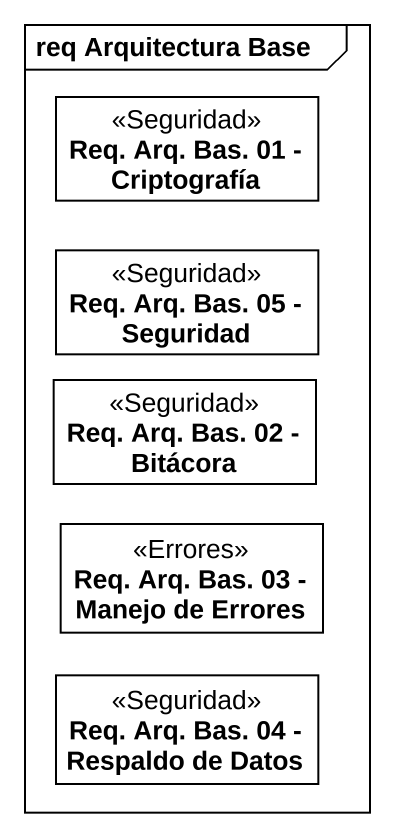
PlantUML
@startuml
mainframe req Arquitectura Base
hide circle
hide empty members
class "Req. Arq. Bas. 01 - Criptografía" as Req_Arq_Bas_01_Criptografía <<Seguridad>>
class "Req. Arq. Bas. 05 - Seguridad" as Req_Arq_Bas_05_Seguridad <<Seguridad>>
class "Req. Arq. Bas. 02 - Bitácora" as Req_Arq_Bas_02_Bitácora <<Seguridad>>
class "Req. Arq. Bas. 03 - Manejo de Errores" as Req_Arq_Bas_03_Manejo_de <<Errores>>
class "Req. Arq. Bas. 04 - Respaldo de Datos" as Req_Arq_Bas_04_Respaldo_de <<Seguridad>>
@enduml
